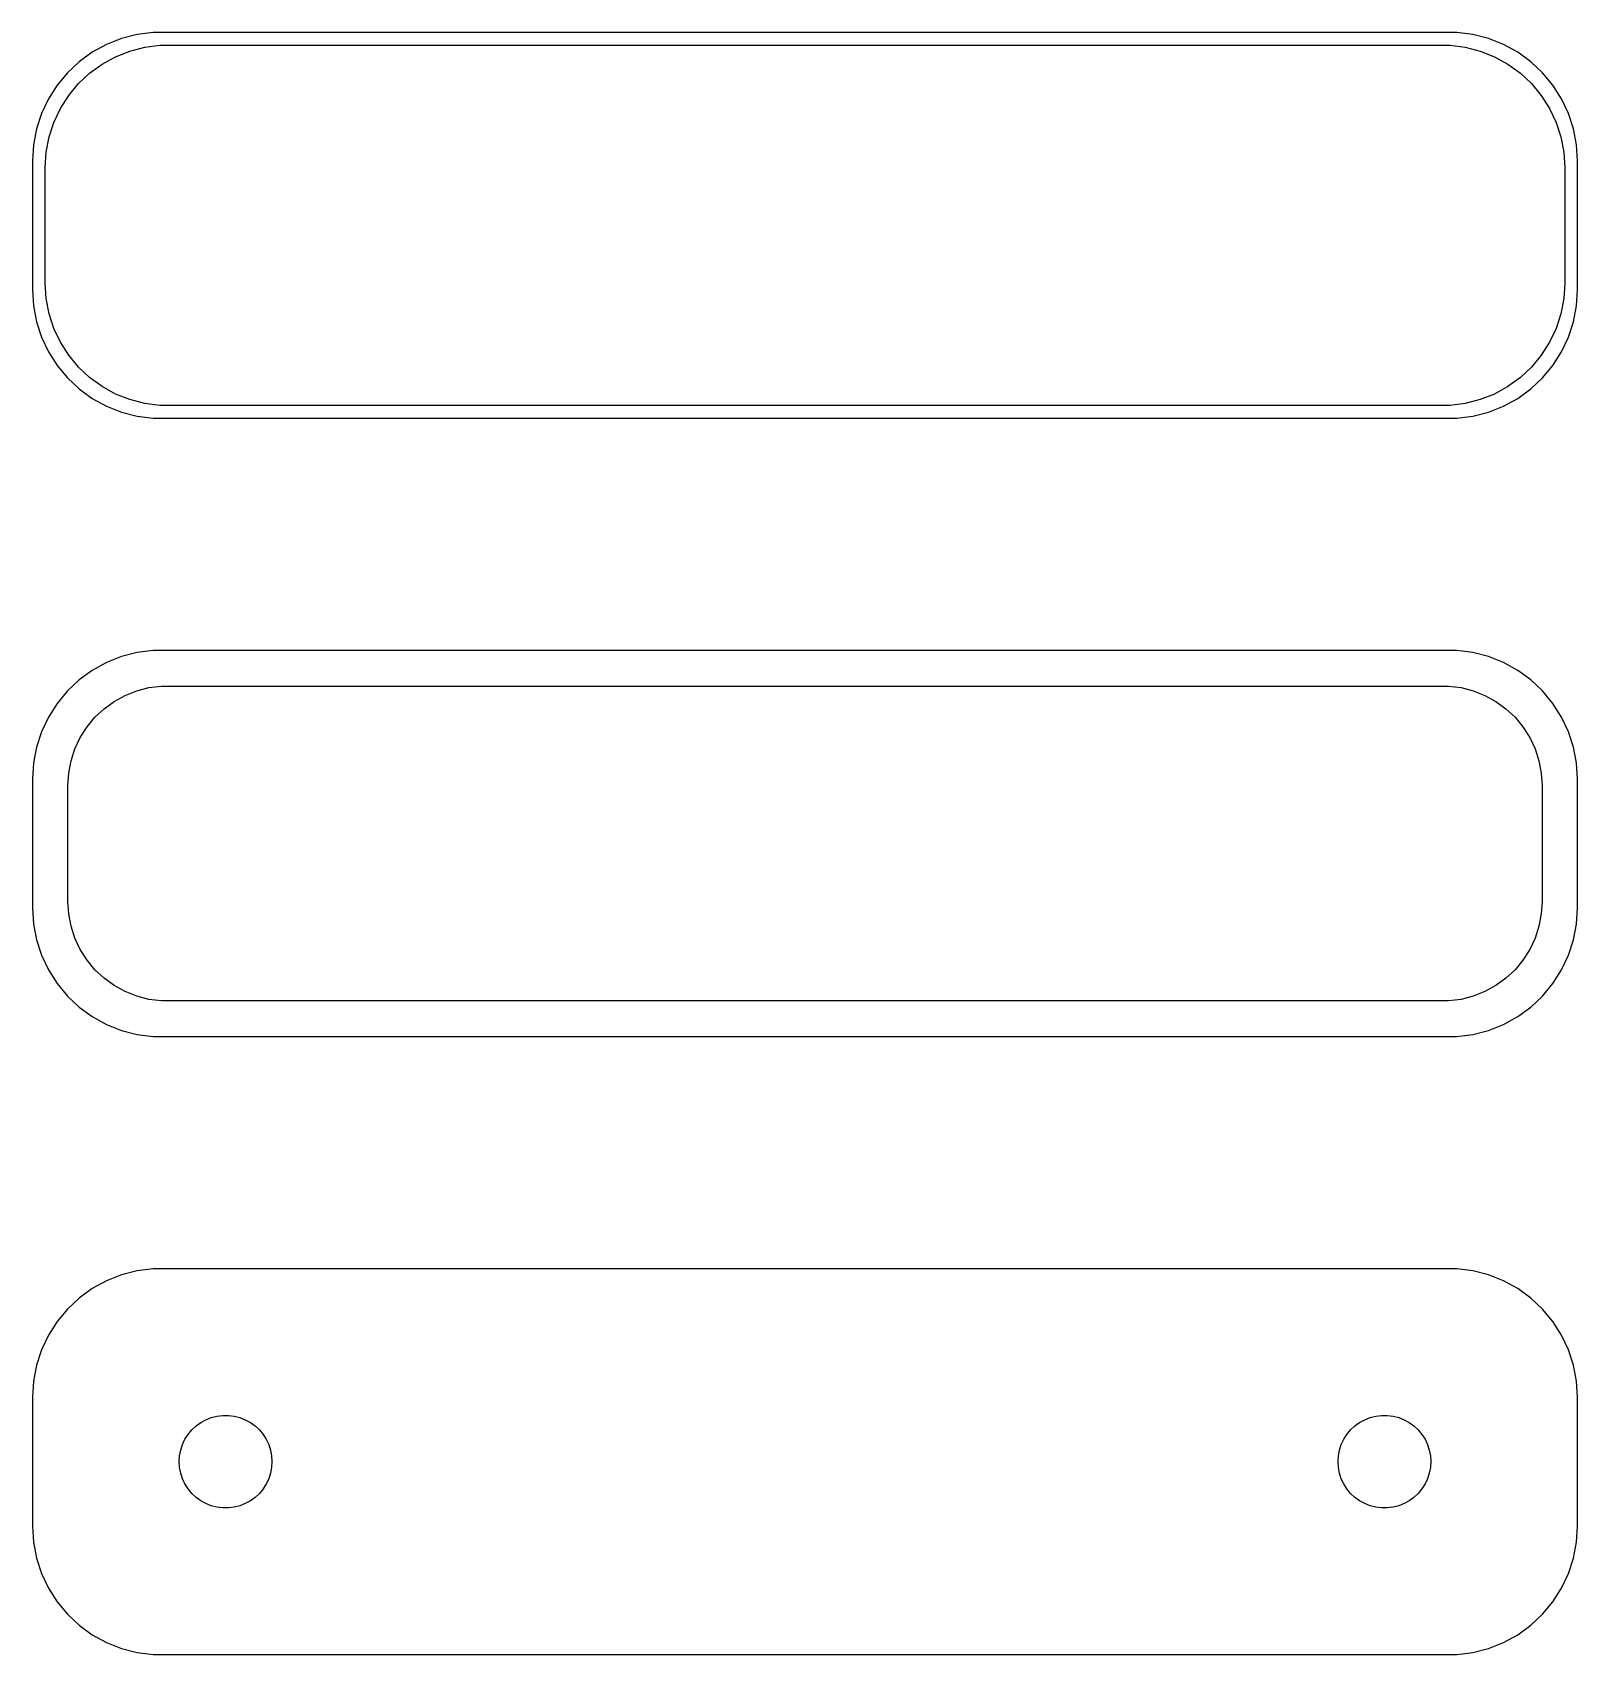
# Model space of a CAD drawing. Header units: metres. Extents: x -30 to 30, y 40.5 to 103.5.
import ezdxf

# ---------------------------------------------------------------- set-up
doc = ezdxf.new("R2010")
doc.units = ezdxf.units.M

msp = doc.modelspace()

# ---------------------------------------------------------------- linework, layer by layer
for p, q in [((-25.9369, 103.411), (-26.5451, 103.255)), ((-25.3139, 103.49), (-25.9369, 103.411)), ((25.3139, 103.49), (-25.3139, 103.49)), ((25.9369, 103.411), (25.3139, 103.49)), ((26.5451, 103.255), (25.9369, 103.411)), ((-27.6791, 102.722), (-28.1871, 102.353)), ((-27.1289, 103.024), (-27.6791, 102.722)), ((-26.5451, 103.255), (-27.1289, 103.024)), ((-26.7724, 102.548), (-26.2178, 102.768)), ((-26.2178, 102.768), (-25.6401, 102.916)), ((-25.6401, 102.916), (-25.0482, 102.991)), ((-25.0482, 102.991), (25.0482, 102.991)), ((25.0482, 102.991), (25.6401, 102.916)), ((25.6401, 102.916), (26.2178, 102.768)), ((26.2178, 102.768), (26.7724, 102.548)), ((27.1289, 103.024), (26.5451, 103.255)), ((27.6791, 102.722), (27.1289, 103.024)), ((28.1871, 102.353), (27.6791, 102.722)), ((-28.1871, 102.353), (-28.6448, 101.923)), ((-27.7778, 101.91), (-27.2952, 102.261)), ((-27.2952, 102.261), (-26.7724, 102.548)), ((26.7724, 102.548), (27.2952, 102.261)), ((27.2952, 102.261), (27.7778, 101.91)), ((28.6448, 101.923), (28.1871, 102.353)), ((-29.0451, 101.439), (-29.3815, 100.909)), ((-28.6448, 101.923), (-29.0451, 101.439)), ((-28.5928, 101.042), (-28.2126, 101.502)), ((-28.2126, 101.502), (-27.7778, 101.91)), ((27.7778, 101.91), (28.2126, 101.502)), ((28.2126, 101.502), (28.5928, 101.042)), ((29.0451, 101.439), (28.6448, 101.923)), ((29.3815, 100.909), (29.0451, 101.439)), ((-29.3815, 100.909), (-29.6489, 100.341)), ((-28.9124, 100.538), (-28.5928, 101.042)), ((28.5928, 101.042), (28.9124, 100.538)), ((29.6489, 100.341), (29.3815, 100.909)), ((-29.6489, 100.341), (-29.8429, 99.7434)), ((-29.1664, 99.9986), (-28.9124, 100.538)), ((28.9124, 100.538), (29.1664, 99.9986)), ((29.8429, 99.7434), (29.6489, 100.341)), ((-29.8429, 99.7434), (-29.9606, 99.1267)), ((-29.3508, 99.4313), (-29.1664, 99.9986)), ((29.1664, 99.9986), (29.3508, 99.4313)), ((29.9606, 99.1267), (29.8429, 99.7434)), ((-29.9606, 99.1267), (-30, 98.5)), ((-29.4625, 98.8453), (-29.3508, 99.4313)), ((29.3508, 99.4313), (29.4625, 98.8453)), ((30, 98.5), (29.9606, 99.1267)), ((-30, 98.5), (-30, 93.5)), ((-29.5, 98.25), (-29.4625, 98.8453)), ((-29.5, 93.75), (-29.5, 98.25)), ((29.4625, 98.8453), (29.5, 98.25)), ((29.5, 98.25), (29.5, 93.75)), ((30, 93.5), (30, 98.5)), ((-30, 93.5), (-29.9606, 92.8733)), ((-29.4625, 93.1547), (-29.5, 93.75)), ((29.5, 93.75), (29.4625, 93.1547)), ((29.9606, 92.8733), (30, 93.5)), ((-29.9606, 92.8733), (-29.8429, 92.2566)), ((-29.3508, 92.5687), (-29.4625, 93.1547)), ((29.4625, 93.1547), (29.3508, 92.5687)), ((29.8429, 92.2566), (29.9606, 92.8733)), ((-29.8429, 92.2566), (-29.6489, 91.6594)), ((-29.1664, 92.0014), (-29.3508, 92.5687)), ((-28.9124, 91.4617), (-29.1664, 92.0014)), ((29.1664, 92.0014), (28.9124, 91.4617)), ((29.3508, 92.5687), (29.1664, 92.0014)), ((29.6489, 91.6594), (29.8429, 92.2566)), ((-29.6489, 91.6594), (-29.3815, 91.0912)), ((-28.5928, 90.958), (-28.9124, 91.4617)), ((28.9124, 91.4617), (28.5928, 90.958)), ((29.3815, 91.0912), (29.6489, 91.6594)), ((-29.3815, 91.0912), (-29.0451, 90.5611)), ((-28.2126, 90.4984), (-28.5928, 90.958)), ((28.5928, 90.958), (28.2126, 90.4984)), ((29.0451, 90.5611), (29.3815, 91.0912)), ((-29.0451, 90.5611), (-28.6448, 90.0773)), ((-28.6448, 90.0773), (-28.1871, 89.6474)), ((-27.7778, 90.0901), (-28.2126, 90.4984)), ((-27.2952, 89.7395), (-27.7778, 90.0901)), ((27.7778, 90.0901), (27.2952, 89.7395)), ((28.2126, 90.4984), (27.7778, 90.0901)), ((28.1871, 89.6474), (28.6448, 90.0773)), ((28.6448, 90.0773), (29.0451, 90.5611)), ((-28.1871, 89.6474), (-27.6791, 89.2784)), ((-26.7724, 89.4521), (-27.2952, 89.7395)), ((-26.2178, 89.2325), (-26.7724, 89.4521)), ((26.7724, 89.4521), (26.2178, 89.2325)), ((27.2952, 89.7395), (26.7724, 89.4521)), ((27.6791, 89.2784), (28.1871, 89.6474)), ((-27.6791, 89.2784), (-27.1289, 88.9759)), ((-27.1289, 88.9759), (-26.5451, 88.7447)), ((-25.6401, 89.0841), (-26.2178, 89.2325)), ((-25.0482, 89.0094), (-25.6401, 89.0841)), ((25.0482, 89.0094), (-25.0482, 89.0094)), ((25.6401, 89.0841), (25.0482, 89.0094)), ((26.2178, 89.2325), (25.6401, 89.0841)), ((26.5451, 88.7447), (27.1289, 88.9759)), ((27.1289, 88.9759), (27.6791, 89.2784)), ((-26.5451, 88.7447), (-25.9369, 88.5886)), ((-25.9369, 88.5886), (-25.3139, 88.5099)), ((-25.3139, 88.5099), (25.3139, 88.5099)), ((25.3139, 88.5099), (25.9369, 88.5886)), ((25.9369, 88.5886), (26.5451, 88.7447)), ((-25.9369, 79.4114), (-26.5451, 79.2553)), ((-25.3139, 79.4901), (-25.9369, 79.4114)), ((25.3139, 79.4901), (-25.3139, 79.4901)), ((25.9369, 79.4114), (25.3139, 79.4901)), ((26.5451, 79.2553), (25.9369, 79.4114)), ((-27.1289, 79.0241), (-27.6791, 78.7216)), ((-26.5451, 79.2553), (-27.1289, 79.0241)), ((27.1289, 79.0241), (26.5451, 79.2553)), ((27.6791, 78.7216), (27.1289, 79.0241)), ((-28.1871, 78.3526), (-28.6448, 77.9227)), ((-27.6791, 78.7216), (-28.1871, 78.3526)), ((-25.4751, 78.0509), (-24.993, 78.1118)), ((-24.993, 78.1118), (24.993, 78.1118)), ((24.993, 78.1118), (25.4751, 78.0509)), ((28.1871, 78.3526), (27.6791, 78.7216)), ((28.6448, 77.9227), (28.1871, 78.3526)), ((-28.6448, 77.9227), (-29.0451, 77.4389)), ((-27.2165, 77.2315), (-26.8234, 77.5171)), ((-26.8234, 77.5171), (-26.3975, 77.7512)), ((-26.3975, 77.7512), (-25.9457, 77.9301)), ((-25.9457, 77.9301), (-25.4751, 78.0509)), ((25.4751, 78.0509), (25.9457, 77.9301)), ((25.9457, 77.9301), (26.3975, 77.7512)), ((26.3975, 77.7512), (26.8234, 77.5171)), ((26.8234, 77.5171), (27.2165, 77.2315)), ((29.0451, 77.4389), (28.6448, 77.9227)), ((-29.3815, 76.9088), (-29.6489, 76.3406)), ((-29.0451, 77.4389), (-29.3815, 76.9088)), ((-27.8805, 76.5244), (-27.5707, 76.8988)), ((-27.5707, 76.8988), (-27.2165, 77.2315)), ((27.2165, 77.2315), (27.5707, 76.8988)), ((27.5707, 76.8988), (27.8805, 76.5244)), ((29.3815, 76.9088), (29.0451, 77.4389)), ((29.6489, 76.3406), (29.3815, 76.9088)), ((-29.6489, 76.3406), (-29.8429, 75.7434)), ((-28.1408, 76.1141), (-27.8805, 76.5244)), ((27.8805, 76.5244), (28.1408, 76.1141)), ((29.8429, 75.7434), (29.6489, 76.3406)), ((-29.8429, 75.7434), (-29.9606, 75.1267)), ((-28.4979, 75.2123), (-28.3477, 75.6744)), ((-28.3477, 75.6744), (-28.1408, 76.1141)), ((28.1408, 76.1141), (28.3477, 75.6744)), ((28.3477, 75.6744), (28.4979, 75.2123)), ((29.9606, 75.1267), (29.8429, 75.7434)), ((-29.9606, 75.1267), (-30, 74.5)), ((-28.589, 74.735), (-28.4979, 75.2123)), ((28.4979, 75.2123), (28.589, 74.735)), ((30, 74.5), (29.9606, 75.1267)), ((-30, 74.5), (-30, 69.5)), ((-28.6195, 74.25), (-28.589, 74.735)), ((28.589, 74.735), (28.6195, 74.25)), ((30, 69.5), (30, 74.5)), ((-28.6195, 69.75), (-28.6195, 74.25)), ((28.6195, 74.25), (28.6195, 69.75)), ((-30, 69.5), (-29.9606, 68.8733)), ((-28.589, 69.265), (-28.6195, 69.75)), ((28.6195, 69.75), (28.589, 69.265)), ((29.9606, 68.8733), (30, 69.5)), ((-29.9606, 68.8733), (-29.8429, 68.2566)), ((-28.4979, 68.7877), (-28.589, 69.265)), ((-28.3477, 68.3256), (-28.4979, 68.7877)), ((28.4979, 68.7877), (28.3477, 68.3256)), ((28.589, 69.265), (28.4979, 68.7877)), ((29.8429, 68.2566), (29.9606, 68.8733)), ((-29.8429, 68.2566), (-29.6489, 67.6594)), ((-28.1408, 67.8859), (-28.3477, 68.3256)), ((28.3477, 68.3256), (28.1408, 67.8859)), ((29.6489, 67.6594), (29.8429, 68.2566)), ((-29.6489, 67.6594), (-29.3815, 67.0912)), ((-27.8805, 67.4756), (-28.1408, 67.8859)), ((-27.5707, 67.1012), (-27.8805, 67.4756)), ((27.8805, 67.4756), (27.5707, 67.1012)), ((28.1408, 67.8859), (27.8805, 67.4756)), ((29.3815, 67.0912), (29.6489, 67.6594)), ((-29.3815, 67.0912), (-29.0451, 66.5611)), ((-27.2165, 66.7685), (-27.5707, 67.1012)), ((-26.8234, 66.4829), (-27.2165, 66.7685)), ((27.2165, 66.7685), (26.8234, 66.4829)), ((27.5707, 67.1012), (27.2165, 66.7685)), ((29.0451, 66.5611), (29.3815, 67.0912)), ((-29.0451, 66.5611), (-28.6448, 66.0773)), ((-26.3975, 66.2488), (-26.8234, 66.4829)), ((-25.9457, 66.0699), (-26.3975, 66.2488)), ((26.3975, 66.2488), (25.9457, 66.0699)), ((26.8234, 66.4829), (26.3975, 66.2488)), ((28.6448, 66.0773), (29.0451, 66.5611)), ((-28.6448, 66.0773), (-28.1871, 65.6474)), ((-28.1871, 65.6474), (-27.6791, 65.2784)), ((-25.4751, 65.9491), (-25.9457, 66.0699)), ((-24.993, 65.8882), (-25.4751, 65.9491)), ((24.993, 65.8882), (-24.993, 65.8882)), ((25.4751, 65.9491), (24.993, 65.8882)), ((25.9457, 66.0699), (25.4751, 65.9491)), ((27.6791, 65.2784), (28.1871, 65.6474)), ((28.1871, 65.6474), (28.6448, 66.0773)), ((-27.6791, 65.2784), (-27.1289, 64.9759)), ((-27.1289, 64.9759), (-26.5451, 64.7447)), ((26.5451, 64.7447), (27.1289, 64.9759)), ((27.1289, 64.9759), (27.6791, 65.2784)), ((-26.5451, 64.7447), (-25.9369, 64.5886)), ((-25.9369, 64.5886), (-25.3139, 64.5099)), ((-25.3139, 64.5099), (25.3139, 64.5099)), ((25.3139, 64.5099), (25.9369, 64.5886)), ((25.9369, 64.5886), (26.5451, 64.7447)), ((-25.3139, 55.4901), (-25.9369, 55.4114)), ((25.3139, 55.4901), (-25.3139, 55.4901)), ((25.9369, 55.4114), (25.3139, 55.4901)), ((-27.1289, 55.0241), (-27.6791, 54.7216)), ((-26.5451, 55.2553), (-27.1289, 55.0241)), ((-25.9369, 55.4114), (-26.5451, 55.2553)), ((26.5451, 55.2553), (25.9369, 55.4114)), ((27.1289, 55.0241), (26.5451, 55.2553)), ((27.6791, 54.7216), (27.1289, 55.0241)), ((-28.1871, 54.3526), (-28.6448, 53.9227)), ((-27.6791, 54.7216), (-28.1871, 54.3526)), ((28.1871, 54.3526), (27.6791, 54.7216)), ((28.6448, 53.9227), (28.1871, 54.3526)), ((-28.6448, 53.9227), (-29.0451, 53.4389)), ((29.0451, 53.4389), (28.6448, 53.9227)), ((-29.3815, 52.9088), (-29.6489, 52.3406)), ((-29.0451, 53.4389), (-29.3815, 52.9088)), ((29.3815, 52.9088), (29.0451, 53.4389)), ((29.6489, 52.3406), (29.3815, 52.9088)), ((-29.6489, 52.3406), (-29.8429, 51.7434)), ((29.8429, 51.7434), (29.6489, 52.3406)), ((-29.8429, 51.7434), (-29.9606, 51.1267)), ((29.9606, 51.1267), (29.8429, 51.7434)), ((-29.9606, 51.1267), (-30, 50.5)), ((30, 50.5), (29.9606, 51.1267)), ((-30, 50.5), (-30, 45.5)), ((30, 45.5), (30, 50.5)), ((-23.0562, 49.7119), (-22.8373, 49.7681)), ((-22.8373, 49.7681), (-22.613, 49.7964)), ((-22.613, 49.7964), (-22.387, 49.7964)), ((-22.387, 49.7964), (-22.1627, 49.7681)), ((-22.1627, 49.7681), (-21.9438, 49.7119)), ((21.9438, 49.7119), (22.1627, 49.7681)), ((22.1627, 49.7681), (22.387, 49.7964)), ((22.387, 49.7964), (22.613, 49.7964)), ((22.613, 49.7964), (22.8373, 49.7681)), ((22.8373, 49.7681), (23.0562, 49.7119)), ((-23.9562, 49.058), (-23.8121, 49.2322)), ((-23.8121, 49.2322), (-23.6474, 49.3869)), ((-23.6474, 49.3869), (-23.4645, 49.5198)), ((-23.4645, 49.5198), (-23.2664, 49.6287)), ((-23.2664, 49.6287), (-23.0562, 49.7119)), ((-21.9438, 49.7119), (-21.7336, 49.6287)), ((-21.7336, 49.6287), (-21.5355, 49.5198)), ((-21.5355, 49.5198), (-21.3526, 49.3869)), ((-21.3526, 49.3869), (-21.1879, 49.2322)), ((-21.1879, 49.2322), (-21.0438, 49.058)), ((21.0438, 49.058), (21.1879, 49.2322)), ((21.1879, 49.2322), (21.3526, 49.3869)), ((21.3526, 49.3869), (21.5355, 49.5198)), ((21.5355, 49.5198), (21.7336, 49.6287)), ((21.7336, 49.6287), (21.9438, 49.7119)), ((23.0562, 49.7119), (23.2664, 49.6287)), ((23.2664, 49.6287), (23.4645, 49.5198)), ((23.4645, 49.5198), (23.6474, 49.3869)), ((23.6474, 49.3869), (23.8121, 49.2322)), ((23.8121, 49.2322), (23.9562, 49.058)), ((-24.2434, 48.4476), (-24.1736, 48.6626)), ((-24.1736, 48.6626), (-24.0773, 48.8671)), ((-24.0773, 48.8671), (-23.9562, 49.058)), ((-21.0438, 49.058), (-20.9226, 48.8671)), ((-20.9226, 48.8671), (-20.8264, 48.6626)), ((-20.8264, 48.6626), (-20.7565, 48.4476)), ((20.7565, 48.4476), (20.8264, 48.6626)), ((20.8264, 48.6626), (20.9226, 48.8671)), ((20.9226, 48.8671), (21.0438, 49.058)), ((23.9562, 49.058), (24.0773, 48.8671)), ((24.0773, 48.8671), (24.1736, 48.6626)), ((24.1736, 48.6626), (24.2434, 48.4476)), ((-24.3, 48), (-24.2858, 48.2256)), ((-24.2858, 47.7744), (-24.3, 48)), ((-24.2858, 48.2256), (-24.2434, 48.4476)), ((-20.7565, 48.4476), (-20.7142, 48.2256)), ((-20.7142, 48.2256), (-20.7, 48)), ((-20.7, 48), (-20.7142, 47.7744)), ((20.7, 48), (20.7142, 48.2256)), ((20.7142, 47.7744), (20.7, 48)), ((20.7142, 48.2256), (20.7565, 48.4476)), ((24.2434, 48.4476), (24.2858, 48.2256)), ((24.2858, 48.2256), (24.3, 48)), ((24.3, 48), (24.2858, 47.7744)), ((-24.2434, 47.5524), (-24.2858, 47.7744)), ((-24.1736, 47.3374), (-24.2434, 47.5524)), ((-24.0773, 47.1329), (-24.1736, 47.3374)), ((-20.8264, 47.3374), (-20.9226, 47.1329)), ((-20.7565, 47.5524), (-20.8264, 47.3374)), ((-20.7142, 47.7744), (-20.7565, 47.5524)), ((20.7565, 47.5524), (20.7142, 47.7744)), ((20.8264, 47.3374), (20.7565, 47.5524)), ((20.9226, 47.1329), (20.8264, 47.3374)), ((24.1736, 47.3374), (24.0773, 47.1329)), ((24.2434, 47.5524), (24.1736, 47.3374)), ((24.2858, 47.7744), (24.2434, 47.5524)), ((-23.9562, 46.942), (-24.0773, 47.1329)), ((-23.8121, 46.7678), (-23.9562, 46.942)), ((-23.6474, 46.6131), (-23.8121, 46.7678)), ((-23.4645, 46.4802), (-23.6474, 46.6131)), ((-21.3526, 46.6131), (-21.5355, 46.4802)), ((-21.1879, 46.7678), (-21.3526, 46.6131)), ((-21.0438, 46.942), (-21.1879, 46.7678)), ((-20.9226, 47.1329), (-21.0438, 46.942)), ((21.0438, 46.942), (20.9226, 47.1329)), ((21.1879, 46.7678), (21.0438, 46.942)), ((21.3526, 46.6131), (21.1879, 46.7678)), ((21.5355, 46.4802), (21.3526, 46.6131)), ((23.6474, 46.6131), (23.4645, 46.4802)), ((23.8121, 46.7678), (23.6474, 46.6131)), ((23.9562, 46.942), (23.8121, 46.7678)), ((24.0773, 47.1329), (23.9562, 46.942)), ((-23.2664, 46.3713), (-23.4645, 46.4802)), ((-23.0562, 46.2881), (-23.2664, 46.3713)), ((-22.8373, 46.2319), (-23.0562, 46.2881)), ((-22.613, 46.2036), (-22.8373, 46.2319)), ((-22.387, 46.2036), (-22.613, 46.2036)), ((-22.1627, 46.2319), (-22.387, 46.2036)), ((-21.9438, 46.2881), (-22.1627, 46.2319)), ((-21.7336, 46.3713), (-21.9438, 46.2881)), ((-21.5355, 46.4802), (-21.7336, 46.3713)), ((21.7336, 46.3713), (21.5355, 46.4802)), ((21.9438, 46.2881), (21.7336, 46.3713)), ((22.1627, 46.2319), (21.9438, 46.2881)), ((22.387, 46.2036), (22.1627, 46.2319)), ((22.613, 46.2036), (22.387, 46.2036)), ((22.8373, 46.2319), (22.613, 46.2036)), ((23.0562, 46.2881), (22.8373, 46.2319)), ((23.2664, 46.3713), (23.0562, 46.2881)), ((23.4645, 46.4802), (23.2664, 46.3713)), ((-30, 45.5), (-29.9606, 44.8733)), ((29.9606, 44.8733), (30, 45.5)), ((-29.9606, 44.8733), (-29.8429, 44.2566)), ((29.8429, 44.2566), (29.9606, 44.8733)), ((-29.8429, 44.2566), (-29.6489, 43.6594)), ((29.6489, 43.6594), (29.8429, 44.2566)), ((-29.6489, 43.6594), (-29.3815, 43.0912)), ((29.3815, 43.0912), (29.6489, 43.6594)), ((-29.3815, 43.0912), (-29.0451, 42.5611)), ((29.0451, 42.5611), (29.3815, 43.0912)), ((-29.0451, 42.5611), (-28.6448, 42.0773)), ((28.6448, 42.0773), (29.0451, 42.5611)), ((-28.6448, 42.0773), (-28.1871, 41.6474)), ((-28.1871, 41.6474), (-27.6791, 41.2784)), ((27.6791, 41.2784), (28.1871, 41.6474)), ((28.1871, 41.6474), (28.6448, 42.0773)), ((-27.6791, 41.2784), (-27.1289, 40.9759)), ((-27.1289, 40.9759), (-26.5451, 40.7447)), ((26.5451, 40.7447), (27.1289, 40.9759)), ((27.1289, 40.9759), (27.6791, 41.2784)), ((-26.5451, 40.7447), (-25.9369, 40.5886)), ((-25.9369, 40.5886), (-25.3139, 40.5099)), ((-25.3139, 40.5099), (25.3139, 40.5099)), ((25.3139, 40.5099), (25.9369, 40.5886)), ((25.9369, 40.5886), (26.5451, 40.7447))]:
    msp.add_line(p, q)

doc.saveas('drawing.dxf')
